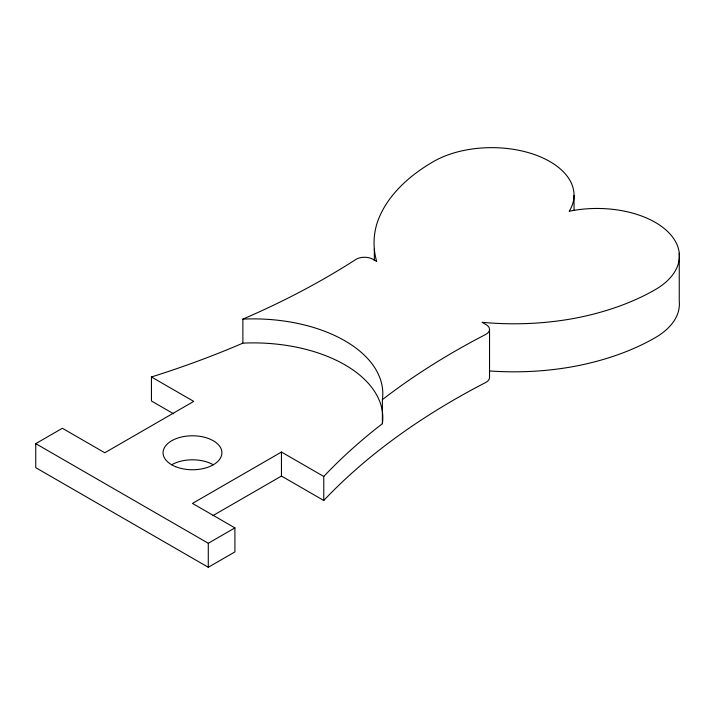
<?xml version="1.0" encoding="UTF-8"?>
<svg xmlns="http://www.w3.org/2000/svg" width="715" height="715" viewBox="0 0 715 715"><rect width="100%" height="100%" fill="white"/><g stroke="black" fill="none" stroke-linecap="round" stroke-linejoin="round"><path stroke-width="1.07" d="M212.802 515.694L281.451 476.056L323.77 500.482L323.77 476.467L281.451 452.041L192.487 503.405L234.913 527.893L234.913 551.909L208.288 567.272L35.75 467.664L35.75 443.649L62.366 428.276L104.783 452.765L193.747 401.401L151.437 376.975L151.437 400.99L173.557 413.762M35.75 443.649L208.288 543.257L234.913 527.893M679.25 253.217L679.25 301.247A82.35 47.548 0 0 1 655.271 337.659A204.687 118.172 0 0 1 575.298 366.205A197.519 114.034 0 0 1 489.444 370.933M574.038 195.535L574.038 210.058M489.534 329.624L489.534 377.654M382.382 423.682A129.54 74.789 0 0 0 242.877 343.137L242.877 319.122A766.382 442.469 0 0 0 355.739 259.518A11.762 6.793 0 0 1 372.828 259.241L376.671 261.458A197.51 114.034 0 0 1 376.751 224.17A204.687 118.172 0 0 1 433.46 161.572A82.35 47.548 0 0 1 535.794 155.039A82.35 47.548 0 0 1 569.185 211.265A82.35 47.548 0 0 1 666.586 230.543A82.35 47.548 0 0 1 655.271 289.629A204.687 118.172 0 0 1 575.298 318.175A197.519 114.034 0 0 1 482.017 322.286L486.093 324.637A11.762 6.793 0 0 1 485.619 334.504A766.382 442.469 0 0 0 382.382 399.667L382.382 423.682A766.382 442.469 0 0 0 323.77 476.467M374.338 249.052L374.338 260.224M281.451 452.041L281.451 476.056M208.288 543.257L208.288 567.272M323.77 500.482A766.382 442.469 0 0 1 485.619 382.534A11.762 6.793 0 0 0 489.435 376.555M171.689 464.777A29.413 16.981 0 0 1 213.285 464.777M242.877 319.122A129.54 74.789 0 0 1 382.382 399.667M242.877 343.137A766.382 442.469 0 0 1 151.437 376.975M175.622 466.68A29.413 16.981 0 0 0 221.793 454.248A29.413 16.981 0 0 0 180.064 437.374A29.413 16.981 0 0 0 175.622 466.68"/></g></svg>
